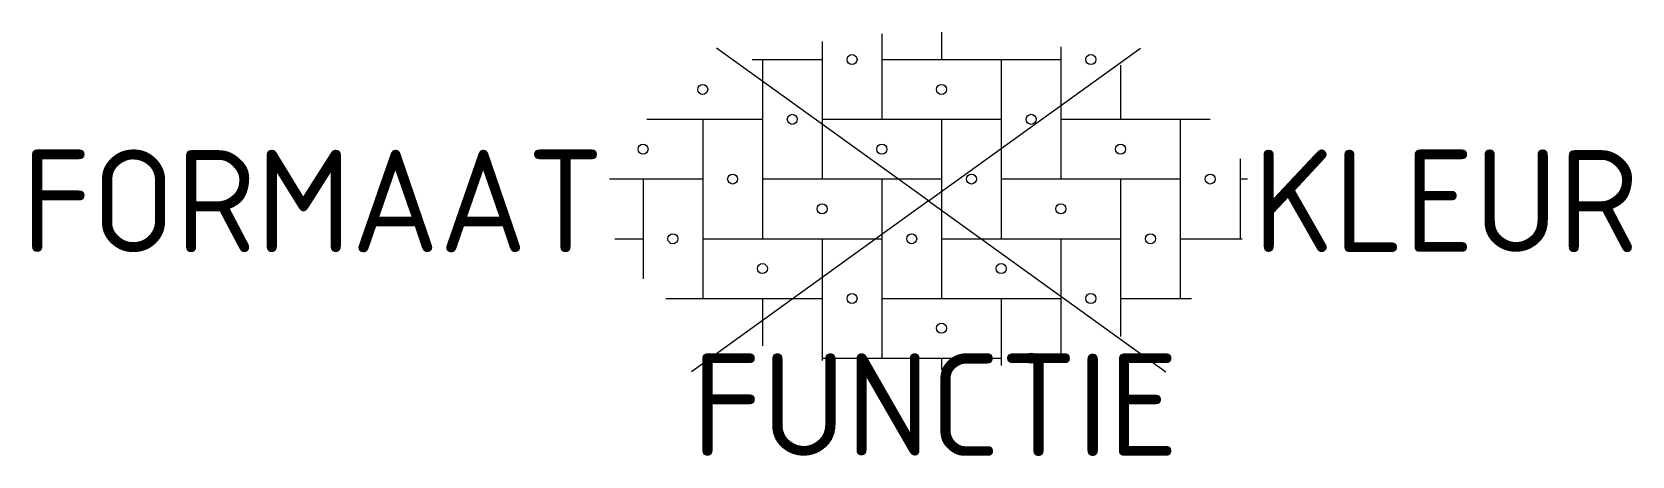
# Model space of a CAD drawing. Extents: x -15.8 to 12.4, y -4.5 to 3.
import ezdxf
from ezdxf.enums import TextEntityAlignment as Align

# ---------------------------------------------------------------- set-up
doc = ezdxf.new("R2010")
doc.units = 0
doc.styles.add('NLCS-ISO', font='NLCS-ISO.ttf')

msp = doc.modelspace()

# ---------------------------------------------------------------- linework, layer by layer
at = {"ltscale": 0.1}
for p, q in [((-0.822, 2.941), (-0.822, 1.436)), ((0.228, 2.97), (0.228, 2.486)), ((0, 0), (-3.728, 2.684)), ((-1.872, 2.806), (-1.872, 0.386)), ((0, 0), (3.728, 2.684)), ((2.328, 2.709), (2.328, 0.386)), ((-3.104, 2.486), (-1.872, 2.486)), ((-2.922, 2.486), (-2.922, -0.664)), ((-0.822, 2.486), (2.328, 2.486)), ((1.278, 2.486), (1.278, -0.664)), ((3.378, 2.385), (3.378, 1.436)), ((-4.955, 1.436), (-2.922, 1.436)), ((-3.972, 1.436), (-3.972, -1.714)), ((-1.872, 1.436), (1.278, 1.436)), ((0.228, 1.436), (0.228, -1.714)), ((2.328, 1.436), (4.955, 1.436)), ((4.428, 1.436), (4.428, -1.714)), ((5.478, 0.743), (5.478, -0.664)), ((-5.61, 0.386), (-3.972, 0.386)), ((-5.022, 0.386), (-5.022, -1.37)), ((-2.922, 0.386), (0.228, 0.386)), ((-0.822, 0.386), (-0.822, -2.764)), ((1.278, 0.386), (4.428, 0.386)), ((3.378, 0.386), (3.378, -2.385)), ((5.478, 0.386), (5.61, 0.386)), ((0, 0), (-4.172, -3.003)), ((0, 0), (4.172, -3.003)), ((-5.515, -0.664), (-5.022, -0.664)), ((-3.972, -0.664), (-0.822, -0.664)), ((-1.872, -0.664), (-1.872, -2.806)), ((0.228, -0.664), (3.378, -0.664)), ((2.328, -0.664), (2.328, -2.709)), ((4.428, -0.664), (5.515, -0.664)), ((-4.622, -1.714), (-1.872, -1.714)), ((-2.922, -1.714), (-2.922, -2.546)), ((-0.822, -1.714), (2.328, -1.714)), ((1.278, -1.714), (1.278, -2.896)), ((3.378, -1.714), (4.622, -1.714)), ((-1.872, -2.764), (1.278, -2.764)), ((0.228, -2.764), (0.228, -2.97))]:
    msp.add_line(p, q, dxfattribs=at)
for centre in [(-1.346, 2.485), (2.854, 2.485), (-3.972, 1.961), (0.228, 1.961), (-2.396, 1.435), (1.804, 1.435), (-5.022, 0.911), (-0.822, 0.911), (3.378, 0.911), (-3.446, 0.385), (0.754, 0.385), (4.954, 0.385), (-1.872, -0.139), (2.328, -0.139), (-4.496, -0.665), (-0.296, -0.665), (3.904, -0.665), (-2.922, -1.189), (1.278, -1.189), (-1.346, -1.715), (2.854, -1.715), (0.228, -2.239), (1.804, -2.765)]:
    msp.add_circle(centre, 0.0881, dxfattribs=at)

# ---------------------------------------------------------------- texts
at = {"style": 'NLCS-ISO'}
msp.add_attdef('FORMAAT', text='KF', height=1.8, dxfattribs=at).set_placement((-5.71, 0), align=Align.MIDDLE_RIGHT)
msp.add_attdef('KLEUR', text='RD', height=1.8, dxfattribs=at).set_placement((5.71, 0), align=Align.MIDDLE_LEFT)
at = {"style": 'NLCS-ISO', "flags": 1}
msp.add_attdef('FUNCTIE', text='', height=1.8, dxfattribs=at).set_placement((0.116, -3.585), align=Align.MIDDLE_CENTER)

doc.saveas('drawing.dxf')
